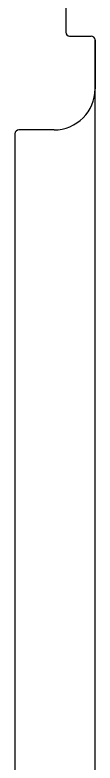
# Model space of a CAD drawing. Extents: x -202 to 608, y -413 to 413.
# Drawn here: x -202.2 to -181.7, y -197.4 to -6.1 of the extents above; entities that cross this region are included whole.
import ezdxf

# ---------------------------------------------------------------- set-up
doc = ezdxf.new("R2010")
doc.units = 0
doc.layers.get('0').update_dxf_attribs({"linetype": 'CONTINUOUS'})

msp = doc.modelspace()

# ---------------------------------------------------------------- linework, layer by layer
at = {"color": 7, "linetype": 'CONTINUOUS'}
for p, q in [((-189.25, 10.5), (-189.25, -10.5)), ((-188.25, -11.5), (-182.75, -11.5)), ((-181.75, -289), (-181.75, -12.5)), ((-181.75, -12.5), (-181.75, -25)), ((-192.25, -35.5), (-201.25, -35.5)), ((-202.25, -36.5), (-202.25, -265))]:
    msp.add_line(p, q, dxfattribs=at)
for centre, radius, start, end in [((-188.25, -10.5), 1, 180, 270), ((-182.75, -12.5), 1, 0, 90), ((-192.25, -25), 10.5, 270, 0), ((-201.25, -36.5), 1, 90, 180)]:
    msp.add_arc(centre, radius, start, end, dxfattribs=at)

doc.saveas('drawing.dxf')
